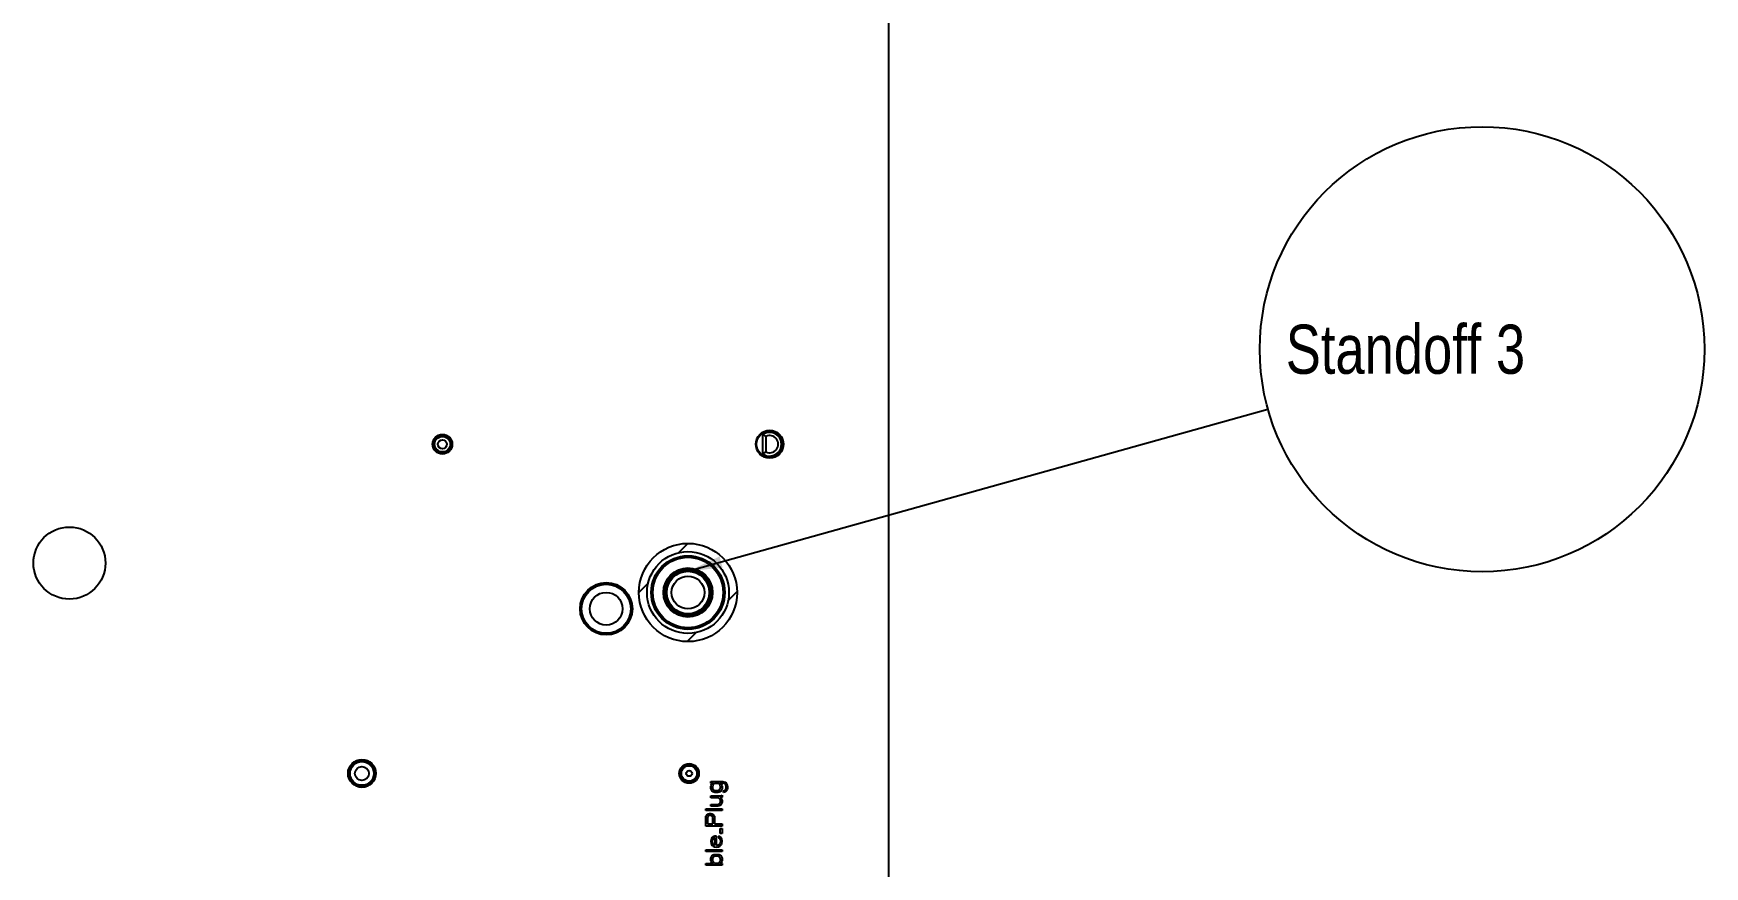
# Model space of a CAD drawing. Header units: millimetres. Extents: x 0 to 841, y 0 to 594.
# Drawn here: x 318.1 to 420.3, y 399 to 449.9 of the extents above; entities that cross this region are included whole.
import ezdxf

# ---------------------------------------------------------------- set-up
doc = ezdxf.new("R2010")
doc.units = ezdxf.units.MM
doc.header["$LTSCALE"] = 46.255
doc.layers.get('0').update_dxf_attribs({"linetype": 'CONTINUOUS'})
doc.layers.add('ASSEM_MEM', color=7, linetype='CONTINUOUS')
doc.layers.add('DETAIL', color=7, linetype='CONTINUOUS')
doc.styles.get("Standard").update_dxf_attribs({"font": 'txt', "width": 0.8})
doc.dimstyles.get("Standard").update_dxf_attribs({"dimtxt": 3, "dimasz": 2.1, "dimexe": 2, "dimexo": 1, "dimtad": 1, "dimzin": 0, "dimdsep": 46, "dimtxsty": 'STANDARD', "dimblk": '_FILLED', "dimblk1": '_FILLED', "dimblk2": '_FILLED', "dimcen": 0.09, "dimazin": 0, "dimtol": 1, "dimtp": 0.01, "dimtm": 0.01, "dimtfac": 1, "dimtofl": 0, "dimtmove": 0, "dimatfit": 3, "dimldrblk": '_FILLED', "dimfxl": 1, "dimtolj": 1, "dimtzin": 0, "dimarcsym": 0})

# ---------------------------------------------------------------- blocks, each defined once
blk = doc.blocks.new('_FILLED')
at = {"color": 0, "linetype": 'BYBLOCK'}
blk.add_solid([(0, 0), (-1, 0.167), (-1, -0.167)], dxfattribs=at)
blk = doc.blocks.new('BALLOON_BL21', base_point=(406.66, 430.63))
at = {"layer": 'DETAIL', "color": 7, "linetype": 'CONTINUOUS'}
blk.add_circle((406.66, 430.63), 13.59, dxfattribs=at)
at = {"layer": 'DETAIL', "color": 7, "linetype": 'CONTINUOUS', "insert": (394.66, 432.13), "char_height": 3, "width": 24, "attachment_point": 1, "line_spacing_factor": 0.9}
blk.add_mtext('Standoff 3', dxfattribs=at)

msp = doc.modelspace()

# ---------------------------------------------------------------- linework, layer by layer
at = {"layer": 'ASSEM_MEM', "color": 3, "linetype": 'CONTINUOUS'}
msp.add_line((370.39, 352.92), (370.39, 520.92), dxfattribs=at)
at = {"layer": 'ASSEM_MEM', "color": 7, "linetype": 'CONTINUOUS'}
for p, q in [((362.69, 424.25), (362.69, 425.42)), ((362.89, 424.36), (362.89, 425.31)), ((357.55, 418.21), (358.12, 418.77)), ((355.12, 415.77), (355.69, 416.35)), ((360.56, 415.27), (361.12, 415.83)), ((358.07, 412.78), (358.62, 413.33))]:
    msp.add_line(p, q, dxfattribs=at)
at = {"layer": 'ASSEM_MEM', "color": 40, "linetype": 'CONTINUOUS'}
for p, q in [((359.52, 404.22), (360.24, 404.22)), ((359.52, 404.12), (359.52, 404.22)), ((359.65, 404.12), (359.52, 404.12)), ((359.52, 403.93), (359.54, 404.01)), ((359.52, 403.81), (359.52, 403.93)), ((359.54, 403.72), (359.52, 403.81)), ((359.54, 404.01), (359.56, 404.06)), ((359.58, 403.66), (359.54, 403.72)), ((359.56, 404.06), (359.6, 404.1)), ((359.65, 403.6), (359.58, 403.66)), ((359.6, 404.1), (359.65, 404.12)), ((359.63, 403.93), (359.65, 404.01)), ((359.63, 403.81), (359.63, 403.93)), ((359.67, 403.72), (359.63, 403.81)), ((359.65, 404.01), (359.69, 404.08)), ((359.69, 403.58), (359.65, 403.6)), ((359.73, 403.68), (359.67, 403.72)), ((359.69, 404.08), (359.75, 404.12)), ((359.77, 403.56), (359.69, 403.58)), ((359.8, 403.66), (359.73, 403.68)), ((359.75, 404.12), (359.97, 404.12)), ((359.94, 403.56), (359.77, 403.56)), ((359.92, 403.66), (359.8, 403.66)), ((359.99, 403.68), (359.92, 403.66)), ((360.03, 403.58), (359.94, 403.56)), ((359.97, 404.12), (360.03, 404.08)), ((360.03, 403.7), (359.99, 403.68)), ((360.03, 404.08), (360.07, 404.01)), ((360.07, 403.76), (360.03, 403.7)), ((360.07, 403.6), (360.03, 403.58)), ((360.24, 404.12), (360.07, 404.12)), ((360.07, 404.12), (360.11, 404.1)), ((360.07, 404.01), (360.09, 403.93)), ((360.09, 403.85), (360.07, 403.76)), ((360.14, 403.66), (360.07, 403.6)), ((360.09, 403.93), (360.09, 403.85)), ((360.11, 404.1), (360.16, 404.06)), ((360.18, 403.72), (360.14, 403.66)), ((360.16, 404.06), (360.18, 404.01)), ((360.18, 404.01), (360.2, 403.93)), ((360.2, 403.81), (360.18, 403.72)), ((360.2, 403.93), (360.2, 403.81)), ((360.24, 404.22), (360.39, 404.18)), ((360.33, 404.1), (360.24, 404.12)), ((360.28, 403.66), (360.35, 403.68)), ((360.28, 403.56), (360.28, 403.66)), ((360.41, 403.6), (360.28, 403.56)), ((360.37, 404.08), (360.33, 404.1)), ((360.35, 403.68), (360.41, 403.72)), ((360.43, 404.01), (360.37, 404.08)), ((360.39, 404.18), (360.45, 404.14)), ((360.41, 403.72), (360.45, 403.81)), ((360.48, 403.66), (360.41, 403.6)), ((360.45, 403.93), (360.43, 404.01)), ((360.45, 404.14), (360.5, 404.08)), ((360.45, 403.81), (360.45, 403.93)), ((360.52, 403.72), (360.48, 403.66)), ((360.5, 404.08), (360.52, 404.01)), ((360.52, 404.01), (360.54, 403.93)), ((360.54, 403.81), (360.52, 403.72)), ((360.54, 403.93), (360.54, 403.81)), ((359.2, 402.56), (360.2, 402.56)), ((359.2, 402.45), (359.2, 402.56)), ((359.52, 403.35), (360.07, 403.35)), ((359.52, 403.24), (359.52, 403.35)), ((359.99, 403.24), (359.52, 403.24)), ((359.52, 402.83), (359.94, 402.83)), ((359.52, 402.72), (359.52, 402.83)), ((359.94, 402.72), (359.52, 402.72)), ((359.94, 402.83), (360.01, 402.85)), ((360.03, 402.74), (359.94, 402.72)), ((360.05, 403.2), (359.99, 403.24)), ((360.01, 402.85), (360.07, 402.89)), ((360.07, 402.76), (360.03, 402.74)), ((360.09, 403.14), (360.05, 403.2)), ((360.07, 403.35), (360.16, 403.37)), ((360.07, 402.89), (360.11, 402.97)), ((360.14, 402.83), (360.07, 402.76)), ((360.2, 403.28), (360.09, 403.24)), ((360.09, 403.24), (360.16, 403.18)), ((360.11, 403.06), (360.09, 403.14)), ((360.11, 402.97), (360.11, 403.06)), ((360.18, 402.89), (360.14, 402.83)), ((360.16, 403.37), (360.2, 403.39)), ((360.16, 403.18), (360.18, 403.14)), ((360.18, 403.14), (360.2, 403.06)), ((360.2, 402.97), (360.18, 402.89)), ((360.2, 403.39), (360.2, 403.28)), ((360.2, 403.06), (360.2, 402.97)), ((360.2, 402.56), (360.2, 402.45)), ((360.2, 402.45), (359.2, 402.45)), ((359.2, 402.01), (359.22, 402.12)), ((359.2, 401.51), (359.2, 402.01)), ((360.2, 401.51), (359.2, 401.51)), ((359.22, 402.12), (359.28, 402.2)), ((359.28, 402.2), (359.37, 402.26)), ((359.33, 402.1), (359.31, 402.03)), ((359.31, 402.03), (359.31, 401.64)), ((359.31, 401.64), (359.63, 401.64)), ((359.37, 402.14), (359.33, 402.1)), ((359.37, 402.26), (359.43, 402.28)), ((359.43, 402.16), (359.37, 402.14)), ((359.43, 402.28), (359.52, 402.28)), ((359.5, 402.16), (359.43, 402.16)), ((359.56, 402.14), (359.5, 402.16)), ((359.52, 402.28), (359.58, 402.26)), ((359.6, 402.1), (359.56, 402.14)), ((359.58, 402.26), (359.67, 402.2)), ((359.63, 402.03), (359.6, 402.1)), ((359.63, 401.64), (359.63, 402.03)), ((359.67, 402.2), (359.73, 402.12)), ((359.73, 402.12), (359.75, 402.01)), ((359.75, 402.01), (359.75, 401.64)), ((359.75, 401.64), (360.2, 401.64)), ((360.2, 401.64), (360.2, 401.51)), ((359.54, 400.7), (359.52, 400.58)), ((359.52, 400.58), (359.54, 400.45)), ((359.6, 400.81), (359.54, 400.7)), ((359.54, 400.45), (359.56, 400.39)), ((359.69, 400.87), (359.6, 400.81)), ((359.6, 400.56), (359.63, 400.68)), ((359.63, 400.47), (359.6, 400.56)), ((359.63, 400.68), (359.67, 400.74)), ((359.65, 400.43), (359.63, 400.47)), ((359.71, 400.37), (359.65, 400.43)), ((359.67, 400.74), (359.73, 400.78)), ((359.77, 400.89), (359.69, 400.87)), ((359.73, 400.78), (359.77, 400.78)), ((359.86, 400.89), (359.77, 400.89)), ((359.77, 400.78), (359.77, 400.35)), ((359.86, 400.33), (359.86, 400.89)), ((360.07, 400.87), (359.99, 400.89)), ((359.99, 400.89), (359.99, 400.78)), ((359.99, 400.78), (360.05, 400.76)), ((360.07, 400.43), (360.01, 400.37)), ((360.05, 400.76), (360.09, 400.7)), ((360.14, 400.81), (360.07, 400.87)), ((360.09, 400.47), (360.07, 400.43)), ((360.09, 401.35), (360.2, 401.35)), ((360.09, 401.06), (360.09, 401.35)), ((360.2, 401.06), (360.09, 401.06)), ((360.09, 400.7), (360.11, 400.56)), ((360.11, 400.56), (360.09, 400.47)), ((360.18, 400.72), (360.14, 400.81)), ((360.16, 400.39), (360.18, 400.45)), ((360.2, 400.58), (360.18, 400.72)), ((360.18, 400.45), (360.2, 400.58)), ((360.2, 401.35), (360.2, 401.06)), ((359.2, 400.06), (360.2, 400.06)), ((359.2, 399.95), (359.2, 400.06)), ((360.2, 399.95), (359.2, 399.95)), ((359.52, 399.53), (359.54, 399.62)), ((359.52, 399.41), (359.52, 399.53)), ((359.54, 399.33), (359.52, 399.41)), ((359.54, 399.62), (359.58, 399.68)), ((359.56, 400.39), (359.6, 400.33)), ((359.58, 399.68), (359.65, 399.74)), ((359.6, 400.33), (359.65, 400.28)), ((359.63, 399.53), (359.67, 399.62)), ((359.63, 399.41), (359.63, 399.53)), ((359.65, 399.33), (359.63, 399.41)), ((359.65, 400.28), (359.73, 400.24)), ((359.65, 399.74), (359.69, 399.76)), ((359.67, 399.62), (359.73, 399.66)), ((359.69, 399.76), (359.77, 399.78)), ((359.75, 400.35), (359.71, 400.37)), ((359.73, 400.24), (359.86, 400.22)), ((359.73, 399.66), (359.8, 399.68)), ((359.77, 400.35), (359.75, 400.35)), ((359.77, 399.78), (359.94, 399.78)), ((359.8, 399.68), (359.92, 399.68)), ((359.9, 400.33), (359.86, 400.33)), ((359.86, 400.22), (359.99, 400.24)), ((359.97, 400.35), (359.9, 400.33)), ((359.92, 399.68), (360.03, 399.64)), ((359.94, 399.78), (360.03, 399.76)), ((360.01, 400.37), (359.97, 400.35)), ((359.99, 400.24), (360.07, 400.28)), ((360.03, 399.76), (360.14, 399.68)), ((360.03, 399.64), (360.07, 399.58)), ((360.07, 400.28), (360.11, 400.33)), ((360.07, 399.58), (360.09, 399.49)), ((360.09, 399.41), (360.07, 399.33)), ((360.09, 399.49), (360.09, 399.41)), ((360.11, 400.33), (360.16, 400.39)), ((360.14, 399.68), (360.18, 399.62)), ((360.18, 399.62), (360.2, 399.53)), ((360.2, 399.41), (360.18, 399.33)), ((360.2, 400.06), (360.2, 399.95)), ((360.2, 399.53), (360.2, 399.41)), ((359.2, 399.22), (359.65, 399.22)), ((359.2, 399.12), (359.2, 399.22)), ((360.2, 399.12), (359.2, 399.12)), ((359.56, 399.28), (359.54, 399.33)), ((359.6, 399.24), (359.56, 399.28)), ((359.65, 399.22), (359.6, 399.24)), ((359.69, 399.26), (359.65, 399.33)), ((359.75, 399.22), (359.69, 399.26)), ((359.97, 399.22), (359.75, 399.22)), ((360.03, 399.26), (359.97, 399.22)), ((360.07, 399.33), (360.03, 399.26)), ((360.11, 399.24), (360.07, 399.22)), ((360.07, 399.22), (360.2, 399.22)), ((360.16, 399.28), (360.11, 399.24)), ((360.18, 399.33), (360.16, 399.28)), ((360.2, 399.22), (360.2, 399.12))]:
    msp.add_line(p, q, dxfattribs=at)
at = {"layer": 'ASSEM_MEM', "color": 7, "linetype": 'CONTINUOUS'}
for points in [[(362.69, 425.42), (362.76, 425.39), (362.82, 425.35), (362.89, 425.31)], [(362.89, 424.36), (362.83, 424.32), (362.76, 424.28), (362.69, 424.25)]]:
    msp.add_lwpolyline(points, dxfattribs=at)
at = {"layer": 'ASSEM_MEM', "color": 3, "linetype": 'CONTINUOUS'}
for centre, radius in [((343.11, 424.83), 0.6), ((363.11, 424.83), 0.85), ((320.31, 417.57), 2.2), ((353.12, 414.78), 1.6), ((338.19, 404.72), 0.85), ((358.19, 404.72), 0.6)]:
    msp.add_circle(centre, radius, dxfattribs=at)
at = {"layer": 'ASSEM_MEM', "color": 7, "linetype": 'CONTINUOUS'}
for centre, radius in [((343.11, 424.83), 0.55), ((343.11, 424.83), 0.475), ((343.11, 424.83), 0.275), ((363.11, 424.83), 0.8), ((358.12, 415.77), 3), ((338.19, 404.72), 0.8), ((338.19, 404.72), 0.725), ((338.19, 404.72), 0.425), ((358.19, 404.72), 0.55), ((358.19, 404.72), 0.475), ((358.19, 404.72), 0.175)]:
    msp.add_circle(centre, radius, dxfattribs=at)
at = {"layer": 'ASSEM_MEM', "color": 7, "linetype": 'CONTINUOUS', "true_color": 0x85878a}
for centre, radius in [((358.12, 415.77), 2.5), ((358.12, 415.77), 2.25), ((358.12, 415.77), 2.15), ((358.12, 415.77), 1.5), ((358.12, 415.77), 1.4), ((358.12, 415.77), 1.3), ((358.12, 415.77), 1), ((353.12, 414.78), 1.5), ((353.12, 414.78), 1)]:
    msp.add_circle(centre, radius, dxfattribs=at)
at = {"layer": 'ASSEM_MEM', "color": 7, "linetype": 'CONTINUOUS'}
for radius, start, end in [(0.725, 234.1117, 125.8883), (0.525, 244.6231, 115.3769)]:
    msp.add_arc((363.11, 424.83), radius, start, end, dxfattribs=at)

# ---------------------------------------------------------------- block references
at = {"layer": 'DETAIL', "color": 7, "linetype": 'CONTINUOUS'}
msp.add_blockref('BALLOON_BL21', (406.66, 430.63), dxfattribs=at)

# ---------------------------------------------------------------- leaders
msp.add_leader([(358.12, 417.07), (393.57, 426.97)], dimstyle='STANDARD', override={"dimtad": 0}, dxfattribs=at)

doc.saveas('drawing.dxf')
